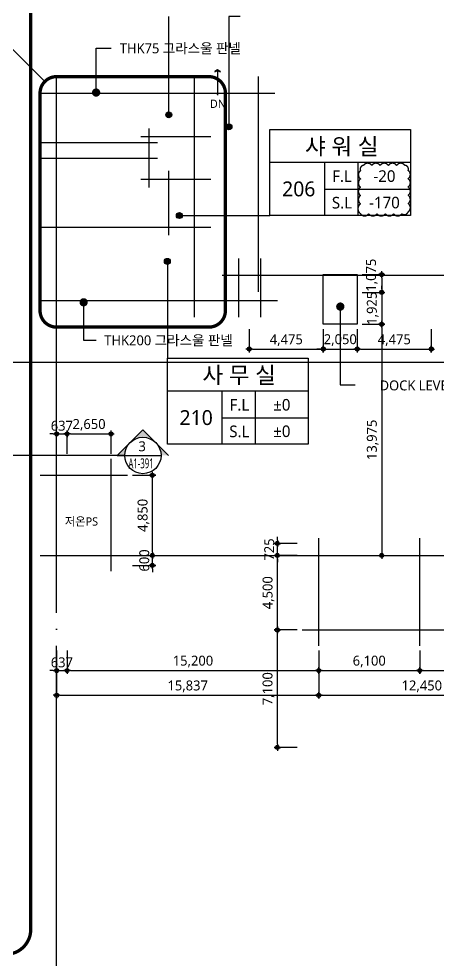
# Model space of a CAD drawing. Header units: millimetres. Extents: x 45782458 to 46215946, y 191740 to 1509539.
# Drawn here: x 45895054 to 45920385, y 819496 to 876381 of the extents above; entities that cross this region are included whole.
import ezdxf
from ezdxf.enums import TextEntityAlignment as Align

# ---------------------------------------------------------------- set-up
doc = ezdxf.new("R2010")
doc.units = ezdxf.units.MM
doc.header["$LTSCALE"] = 1000
doc.header["$MEASUREMENT"] = 0
doc.header["$PDSIZE"] = -10
for name, pattern in [('ACAD_ISO03W100', [30, 12, -18]), ('CEN', [62, 60, -1, 0, -1]), ('SYM$0$DASHDOT', [1, 0.5, -0.25, 0, -0.25])]:
    doc.linetypes.add(name, pattern=pattern)
doc.layers.get('0').update_dxf_attribs({"linetype": 'CONTINUOUS'})
doc.layers.get('Defpoints').update_dxf_attribs({"color": 171, "linetype": 'CONTINUOUS'})
for name, color, linetype in [('Center(AR)', 30, 'CEN'), ('DIM', 7, 'CONTINUOUS'), ('LED', 7, 'CONTINUOUS'), ('NDIM', 7, 'CONTINUOUS'), ('SYM', 7, 'CONTINUOUS'), ('SYM(STAIR)', 251, 'CONTINUOUS'), ('TEXT(MIN)', 7, 'CONTINUOUS'), ('TEXT(노트)', 7, 'CONTINUOUS'), ('TEXT(실명)', 3, 'CONTINUOUS'), ('TEXT-기입', 6, 'CONTINUOUS'), ('TITLE', 7, 'CONTINUOUS'), ('구간정리', 6, 'CONTINUOUS')]:
    doc.layers.add(name, color=color, linetype=linetype)
doc.layers.add('VE변경사항적용-20220616', color=10, linetype='CONTINUOUS', plot=False)
doc.styles.add('CGS', font='cgse', dxfattribs={"bigfont": 'cgs'})
doc.styles.add('TE', font='malgun_0.ttf')
doc.styles.add('나눔바른고딕', font='NanumBarunGothic.ttf')
doc.dimstyles.new('BA', dxfattribs={"dimscale": 500, "dimtxt": 3, "dimasz": 1, "dimexe": 1, "dimexo": 5, "dimgap": 0.9, "dimtad": 1, "dimdec": 0, "dimdsep": 46, "dimlunit": 6, "dimtxsty": 'TE', "dimblk": 'DDD', "dimcen": 2.5, "dimclrd": 256, "dimclre": 256, "dimclrt": 3, "dimazin": 2, "dimtfac": 1, "dimtdec": 0, "dimtix": 1, "dimtmove": 2, "dimatfit": 3, "dimldrblk": 'DDD', "dimfxl": 1, "dimtolj": 1, "dimtzin": 0, "dimarcsym": 2})
doc.dimstyles.new('NDIM 1200', dxfattribs={"dimscale": 500, "dimtxt": 3, "dimasz": 1, "dimexe": 2, "dimexo": 2, "dimgap": 1, "dimtad": 1, "dimdec": 0, "dimdsep": 46, "dimtxsty": 'CGS', "dimblk": 'DOT0', "dimcen": 1, "dimdle": 8, "dimclrd": 2, "dimclre": 2, "dimclrt": 2, "dimadec": 0, "dimazin": 0, "dimtfac": 1, "dimtdec": 0, "dimtix": 1, "dimtmove": 2, "dimatfit": 3, "dimldrblk": 'DOT0', "dimfxl": 1, "dimtolj": 1, "dimtzin": 0, "dimlwd": -1, "dimlwe": -1, "dimarcsym": 0})

# ---------------------------------------------------------------- blocks, each defined once
blk = doc.blocks.new('A$C51E23882')
at = {"layer": 'TITLE'}
blk.add_lwpolyline([(8500, 0), (0, 0), (0, 5200), (8500, 5200)], close=True, dxfattribs=at)
for points in [[(8500, 3200), (0, 3200)], [(3300, 3200), (3300, 0)], [(5300, 3200), (5300, 0)], [(3300, 1600), (8500, 1600)]]:
    blk.add_lwpolyline(points, dxfattribs=at)
at = {"layer": 'TITLE', "style": '나눔바른고딕'}
for s, p in [('F.L', (4352, 2378)), ('S.L', (4352, 778))]:
    blk.add_text(s, height=700, dxfattribs=at).set_placement(p, align=Align.MIDDLE)
blk = doc.blocks.new('DDD')
at = {"layer": 'DIM', "color": 0}
for p, q in [((-1, 0), (1, 0)), ((0, -1), (0, 1))]:
    blk.add_line(p, q, dxfattribs=at)
for radius in [0.6, 0.3]:
    blk.add_circle((0, 0), radius, dxfattribs=at)
blk = doc.blocks.new('*D759')
at = {"layer": 'Defpoints', "color": 0, "ltscale": 0.4, "transparency": 16777216}
for p in [(45901622, 848801), (45903122, 848801), (45901622, 843951)]:
    blk.add_point(p, dxfattribs=at)
at = {"layer": 'NDIM', "lineweight": -2, "ltscale": 0.4, "transparency": 16777216}
for p, q in [((45901922, 848801), (45903322, 848801)), ((45903122, 844151), (45903122, 848601)), ((45901922, 843951), (45903322, 843951))]:
    blk.add_line(p, q, dxfattribs=at)
at = {"layer": 'NDIM', "lineweight": -2, "ltscale": 0.4, "transparency": 16777216, "xscale": 200, "yscale": 200, "zscale": 200}
for p, rotation in [((45903122, 848801), 90), ((45903122, 843951), 270)]:
    blk.add_blockref('DDD', p, dxfattribs=dict(at, rotation=rotation))
at = {"layer": 'NDIM', "color": 3, "ltscale": 0.4, "transparency": 16777216, "insert": (45902582, 846376), "char_height": 600, "attachment_point": 5, "rotation": 90, "style": 'TE'}
blk.add_mtext('\\A1;4,850', dxfattribs=at)
blk = doc.blocks.new('*D760')
at = {"layer": 'Defpoints', "color": 0, "ltscale": 0.4, "transparency": 16777216}
for p in [(45900622, 851301), (45897972, 849801), (45900622, 849801)]:
    blk.add_point(p, dxfattribs=at)
at = {"layer": 'NDIM', "lineweight": -2, "ltscale": 0.4, "transparency": 16777216}
for p, q in [((45897972, 850101), (45897972, 851501)), ((45898172, 851301), (45900422, 851301)), ((45900622, 850101), (45900622, 851501))]:
    blk.add_line(p, q, dxfattribs=at)
at = {"layer": 'NDIM', "lineweight": -2, "ltscale": 0.4, "transparency": 16777216, "xscale": 200, "yscale": 200, "zscale": 200, "rotation": 180}
blk.add_blockref('DDD', (45897972, 851301), dxfattribs=at)
at = {"layer": 'NDIM', "lineweight": -2, "ltscale": 0.4, "transparency": 16777216, "xscale": 200, "yscale": 200, "zscale": 200}
blk.add_blockref('DDD', (45900622, 851301), dxfattribs=at)
at = {"layer": 'NDIM', "color": 3, "ltscale": 0.4, "transparency": 16777216, "insert": (45899297, 851842), "char_height": 600, "attachment_point": 5, "style": 'TE'}
blk.add_mtext('\\A1;2,650', dxfattribs=at)
blk = doc.blocks.new('*D761')
at = {"layer": 'Defpoints', "color": 0, "ltscale": 0.4, "transparency": 16777216}
for p in [(45901622, 843951), (45903122, 843951), (45901622, 843351)]:
    blk.add_point(p, dxfattribs=at)
at = {"layer": 'NDIM', "lineweight": -2, "ltscale": 0.4, "transparency": 16777216}
for p, q in [((45903122, 844151), (45903122, 844351)), ((45901922, 843951), (45903322, 843951)), ((45903122, 843351), (45903122, 843951)), ((45901922, 843351), (45903322, 843351)), ((45903122, 843151), (45903122, 842951))]:
    blk.add_line(p, q, dxfattribs=at)
at = {"layer": 'NDIM', "lineweight": -2, "ltscale": 0.4, "transparency": 16777216, "xscale": 200, "yscale": 200, "zscale": 200}
for p, rotation in [((45903122, 843951), 270), ((45903122, 843351), 90)]:
    blk.add_blockref('DDD', p, dxfattribs=dict(at, rotation=rotation))
at = {"layer": 'NDIM', "color": 3, "ltscale": 0.4, "transparency": 16777216, "insert": (45902632, 843651), "char_height": 600, "attachment_point": 5, "rotation": 90, "style": 'TE'}
blk.add_mtext('\\A1;600', dxfattribs=at)
blk = doc.blocks.new('*D762')
at = {"layer": 'Defpoints', "color": 0, "ltscale": 0.4, "transparency": 16777216}
for p in [(45913172, 838501), (45919272, 838501), (45919272, 837001)]:
    blk.add_point(p, dxfattribs=at)
at = {"layer": 'NDIM', "lineweight": -2, "ltscale": 0.4, "transparency": 16777216}
for p, q in [((45913172, 838201), (45913172, 836801)), ((45919272, 838201), (45919272, 836801)), ((45913372, 837001), (45919072, 837001))]:
    blk.add_line(p, q, dxfattribs=at)
at = {"layer": 'NDIM', "lineweight": -2, "ltscale": 0.4, "transparency": 16777216, "xscale": 200, "yscale": 200, "zscale": 200, "rotation": 180}
blk.add_blockref('DDD', (45913172, 837001), dxfattribs=at)
at = {"layer": 'NDIM', "lineweight": -2, "ltscale": 0.4, "transparency": 16777216, "xscale": 200, "yscale": 200, "zscale": 200}
blk.add_blockref('DDD', (45919272, 837001), dxfattribs=at)
at = {"layer": 'NDIM', "color": 3, "ltscale": 0.4, "transparency": 16777216, "insert": (45916222, 837543), "char_height": 600, "attachment_point": 5, "style": 'TE'}
blk.add_mtext('\\A1;6,100', dxfattribs=at)
blk = doc.blocks.new('*D763')
at = {"layer": 'Defpoints', "color": 0, "ltscale": 0.4, "transparency": 16777216}
for p in [(45919272, 838501), (45925622, 838501), (45925622, 837001)]:
    blk.add_point(p, dxfattribs=at)
at = {"layer": 'NDIM', "lineweight": -2, "ltscale": 0.4, "transparency": 16777216}
for p, q in [((45919272, 838201), (45919272, 836801)), ((45925622, 838201), (45925622, 836801)), ((45919472, 837001), (45925422, 837001))]:
    blk.add_line(p, q, dxfattribs=at)
at = {"layer": 'NDIM', "lineweight": -2, "ltscale": 0.4, "transparency": 16777216, "xscale": 200, "yscale": 200, "zscale": 200, "rotation": 180}
blk.add_blockref('DDD', (45919272, 837001), dxfattribs=at)
at = {"layer": 'NDIM', "lineweight": -2, "ltscale": 0.4, "transparency": 16777216, "xscale": 200, "yscale": 200, "zscale": 200}
blk.add_blockref('DDD', (45925622, 837001), dxfattribs=at)
at = {"layer": 'NDIM', "color": 3, "ltscale": 0.4, "transparency": 16777216, "insert": (45922447, 837542), "char_height": 600, "attachment_point": 5, "style": 'TE'}
blk.add_mtext('\\A1;6,350', dxfattribs=at)
blk = doc.blocks.new('*D765')
at = {"layer": 'Defpoints', "color": 0, "ltscale": 0.4, "transparency": 16777216}
for p in [(45897335, 838501), (45913172, 838501), (45913172, 835501)]:
    blk.add_point(p, dxfattribs=at)
at = {"layer": 'NDIM', "lineweight": -2, "ltscale": 0.4, "transparency": 16777216}
for p, q in [((45897335, 838201), (45897335, 835301)), ((45913172, 838201), (45913172, 835301)), ((45897535, 835501), (45912972, 835501))]:
    blk.add_line(p, q, dxfattribs=at)
at = {"layer": 'NDIM', "lineweight": -2, "ltscale": 0.4, "transparency": 16777216, "xscale": 200, "yscale": 200, "zscale": 200, "rotation": 180}
blk.add_blockref('DDD', (45897335, 835501), dxfattribs=at)
at = {"layer": 'NDIM', "lineweight": -2, "ltscale": 0.4, "transparency": 16777216, "xscale": 200, "yscale": 200, "zscale": 200}
blk.add_blockref('DDD', (45913172, 835501), dxfattribs=at)
at = {"layer": 'NDIM', "color": 3, "ltscale": 0.4, "transparency": 16777216, "insert": (45905254, 836043), "char_height": 600, "attachment_point": 5, "style": 'TE'}
blk.add_mtext('\\A1;15,837', dxfattribs=at)
blk = doc.blocks.new('*D767')
at = {"layer": 'Defpoints', "color": 0, "ltscale": 0.4, "transparency": 16777216}
for p in [(45913172, 838501), (45925622, 838501), (45925622, 835501)]:
    blk.add_point(p, dxfattribs=at)
at = {"layer": 'NDIM', "lineweight": -2, "ltscale": 0.4, "transparency": 16777216}
for p, q in [((45913172, 838201), (45913172, 835301)), ((45925622, 838201), (45925622, 835301)), ((45913372, 835501), (45925422, 835501))]:
    blk.add_line(p, q, dxfattribs=at)
at = {"layer": 'NDIM', "lineweight": -2, "ltscale": 0.4, "transparency": 16777216, "xscale": 200, "yscale": 200, "zscale": 200, "rotation": 180}
blk.add_blockref('DDD', (45913172, 835501), dxfattribs=at)
at = {"layer": 'NDIM', "lineweight": -2, "ltscale": 0.4, "transparency": 16777216, "xscale": 200, "yscale": 200, "zscale": 200}
blk.add_blockref('DDD', (45925622, 835501), dxfattribs=at)
at = {"layer": 'NDIM', "color": 3, "ltscale": 0.4, "transparency": 16777216, "insert": (45919397, 836043), "char_height": 600, "attachment_point": 5, "style": 'TE'}
blk.add_mtext('\\A1;12,450', dxfattribs=at)
blk = doc.blocks.new('*D769')
at = {"layer": 'Defpoints', "color": 0, "ltscale": 0.4, "transparency": 16777216}
for p in [(45910672, 843951), (45912172, 843951), (45912172, 839451)]:
    blk.add_point(p, dxfattribs=at)
at = {"layer": 'NDIM', "lineweight": -2, "ltscale": 0.4, "transparency": 16777216}
for p, q in [((45911872, 843951), (45910472, 843951)), ((45910672, 839651), (45910672, 843751)), ((45911872, 839451), (45910472, 839451))]:
    blk.add_line(p, q, dxfattribs=at)
at = {"layer": 'NDIM', "lineweight": -2, "ltscale": 0.4, "transparency": 16777216, "xscale": 200, "yscale": 200, "zscale": 200}
for p, rotation in [((45910672, 843951), 90), ((45910672, 839451), 270)]:
    blk.add_blockref('DDD', p, dxfattribs=dict(at, rotation=rotation))
at = {"layer": 'NDIM', "color": 3, "ltscale": 0.4, "transparency": 16777216, "insert": (45910132, 841701), "char_height": 600, "attachment_point": 5, "rotation": 90, "style": 'TE'}
blk.add_mtext('\\A1;4,500', dxfattribs=at)
blk = doc.blocks.new('*D770')
at = {"layer": 'Defpoints', "color": 0, "ltscale": 0.4, "transparency": 16777216}
for p in [(45910672, 839451), (45912172, 839451), (45912172, 832351)]:
    blk.add_point(p, dxfattribs=at)
at = {"layer": 'NDIM', "lineweight": -2, "ltscale": 0.4, "transparency": 16777216}
for p, q in [((45911872, 839451), (45910472, 839451)), ((45910672, 832551), (45910672, 839251)), ((45911872, 832351), (45910472, 832351))]:
    blk.add_line(p, q, dxfattribs=at)
at = {"layer": 'NDIM', "lineweight": -2, "ltscale": 0.4, "transparency": 16777216, "xscale": 200, "yscale": 200, "zscale": 200}
for p, rotation in [((45910672, 839451), 90), ((45910672, 832351), 270)]:
    blk.add_blockref('DDD', p, dxfattribs=dict(at, rotation=rotation))
at = {"layer": 'NDIM', "color": 3, "ltscale": 0.4, "transparency": 16777216, "insert": (45910130, 835901), "char_height": 600, "attachment_point": 5, "rotation": 90, "style": 'TE'}
blk.add_mtext('\\A1;7,100', dxfattribs=at)
blk = doc.blocks.new('*D771')
at = {"layer": 'Defpoints', "color": 0, "ltscale": 0.4, "transparency": 16777216}
for p in [(45897972, 838501), (45913172, 838501), (45913172, 837001)]:
    blk.add_point(p, dxfattribs=at)
at = {"layer": 'NDIM', "lineweight": -2, "ltscale": 0.4, "transparency": 16777216}
for p, q in [((45897972, 838201), (45897972, 836801)), ((45913172, 838201), (45913172, 836801)), ((45898172, 837001), (45912972, 837001))]:
    blk.add_line(p, q, dxfattribs=at)
at = {"layer": 'NDIM', "lineweight": -2, "ltscale": 0.4, "transparency": 16777216, "xscale": 200, "yscale": 200, "zscale": 200, "rotation": 180}
blk.add_blockref('DDD', (45897972, 837001), dxfattribs=at)
at = {"layer": 'NDIM', "lineweight": -2, "ltscale": 0.4, "transparency": 16777216, "xscale": 200, "yscale": 200, "zscale": 200}
blk.add_blockref('DDD', (45913172, 837001), dxfattribs=at)
at = {"layer": 'NDIM', "color": 3, "ltscale": 0.4, "transparency": 16777216, "insert": (45905572, 837543), "char_height": 600, "attachment_point": 5, "style": 'TE'}
blk.add_mtext('\\A1;15,200', dxfattribs=at)
blk = doc.blocks.new('*D772')
at = {"layer": 'Defpoints', "color": 0, "ltscale": 0.4, "transparency": 16777216}
for p in [(45897335, 838501), (45897972, 838501), (45897972, 837001)]:
    blk.add_point(p, dxfattribs=at)
at = {"layer": 'NDIM', "lineweight": -2, "ltscale": 0.4, "transparency": 16777216}
for p, q in [((45897335, 838201), (45897335, 836801)), ((45897972, 838201), (45897972, 836801)), ((45897135, 837001), (45896935, 837001)), ((45897335, 837001), (45897972, 837001)), ((45898172, 837001), (45898372, 837001))]:
    blk.add_line(p, q, dxfattribs=at)
at = {"layer": 'NDIM', "lineweight": -2, "ltscale": 0.4, "transparency": 16777216, "xscale": 200, "yscale": 200, "zscale": 200}
blk.add_blockref('DDD', (45897335, 837001), dxfattribs=at)
at = {"layer": 'NDIM', "lineweight": -2, "ltscale": 0.4, "transparency": 16777216, "xscale": 200, "yscale": 200, "zscale": 200, "rotation": 180}
blk.add_blockref('DDD', (45897972, 837001), dxfattribs=at)
at = {"layer": 'NDIM', "color": 3, "ltscale": 0.4, "transparency": 16777216, "insert": (45897654, 837491), "char_height": 600, "attachment_point": 5, "style": 'TE'}
blk.add_mtext('\\A1;637', dxfattribs=at)
blk = doc.blocks.new('*D773')
at = {"layer": 'Defpoints', "color": 0, "ltscale": 0.4, "transparency": 16777216}
for p in [(45910672, 844676), (45912172, 844676), (45912172, 843951)]:
    blk.add_point(p, dxfattribs=at)
at = {"layer": 'NDIM', "lineweight": -2, "ltscale": 0.4, "transparency": 16777216}
for p, q in [((45910672, 844876), (45910672, 845076)), ((45911872, 844676), (45910472, 844676)), ((45910672, 843951), (45910672, 844676)), ((45911872, 843951), (45910472, 843951)), ((45910672, 843751), (45910672, 843551))]:
    blk.add_line(p, q, dxfattribs=at)
at = {"layer": 'NDIM', "lineweight": -2, "ltscale": 0.4, "transparency": 16777216, "xscale": 200, "yscale": 200, "zscale": 200}
for p, rotation in [((45910672, 844676), 270), ((45910672, 843951), 90)]:
    blk.add_blockref('DDD', p, dxfattribs=dict(at, rotation=rotation))
at = {"layer": 'NDIM', "color": 3, "ltscale": 0.4, "transparency": 16777216, "insert": (45910182, 844314), "char_height": 600, "attachment_point": 5, "rotation": 90, "style": 'TE'}
blk.add_mtext('\\A1;725', dxfattribs=at)
blk = doc.blocks.new('*D774')
at = {"layer": 'Defpoints', "color": 0, "ltscale": 0.4, "transparency": 16777216}
for p in [(45897972, 851301), (45897335, 849801), (45897972, 849801)]:
    blk.add_point(p, dxfattribs=at)
at = {"layer": 'NDIM', "lineweight": -2, "ltscale": 0.4, "transparency": 16777216}
for p, q in [((45897135, 851301), (45896935, 851301)), ((45897335, 850101), (45897335, 851501)), ((45897335, 851301), (45897972, 851301)), ((45897972, 850101), (45897972, 851501)), ((45898172, 851301), (45898372, 851301))]:
    blk.add_line(p, q, dxfattribs=at)
at = {"layer": 'NDIM', "lineweight": -2, "ltscale": 0.4, "transparency": 16777216, "xscale": 200, "yscale": 200, "zscale": 200}
blk.add_blockref('DDD', (45897335, 851301), dxfattribs=at)
at = {"layer": 'NDIM', "lineweight": -2, "ltscale": 0.4, "transparency": 16777216, "xscale": 200, "yscale": 200, "zscale": 200, "rotation": 180}
blk.add_blockref('DDD', (45897972, 851301), dxfattribs=at)
at = {"layer": 'NDIM', "color": 3, "ltscale": 0.4, "transparency": 16777216, "insert": (45897654, 851791), "char_height": 600, "attachment_point": 5, "style": 'TE'}
blk.add_mtext('\\A1;637', dxfattribs=at)
blk = doc.blocks.new('DOT0')
blk.add_line((-3, 0), (3, 0))
at = {"color": 6}
blk.add_circle((0, 0), 0.75, dxfattribs=at)
blk = doc.blocks.new('*D1282')
at = {"layer": 'Defpoints', "color": 0, "ltscale": 0.4, "transparency": 16777216}
for p in [(45913447, 857926), (45915497, 857926), (45915497, 856426)]:
    blk.add_point(p, dxfattribs=at)
at = {"layer": 'NDIM', "lineweight": -2, "ltscale": 0.4, "transparency": 16777216}
for p, q in [((45913447, 857626), (45913447, 856226)), ((45915497, 857626), (45915497, 856226)), ((45913247, 856426), (45913047, 856426)), ((45913447, 856426), (45915497, 856426)), ((45915697, 856426), (45915897, 856426))]:
    blk.add_line(p, q, dxfattribs=at)
at = {"layer": 'NDIM', "lineweight": -2, "ltscale": 0.4, "transparency": 16777216, "xscale": 200, "yscale": 200, "zscale": 200}
blk.add_blockref('DDD', (45913447, 856426), dxfattribs=at)
at = {"layer": 'NDIM', "lineweight": -2, "ltscale": 0.4, "transparency": 16777216, "xscale": 200, "yscale": 200, "zscale": 200, "rotation": 180}
blk.add_blockref('DDD', (45915497, 856426), dxfattribs=at)
at = {"layer": 'NDIM', "color": 3, "ltscale": 0.4, "transparency": 16777216, "insert": (45914472, 856967), "char_height": 600, "attachment_point": 5, "style": 'TE'}
blk.add_mtext('\\A1;2,050', dxfattribs=at)
blk = doc.blocks.new('*D1283')
at = {"layer": 'Defpoints', "color": 0, "ltscale": 0.4, "transparency": 16777216}
for p in [(45915497, 857926), (45919972, 857926), (45919972, 856426)]:
    blk.add_point(p, dxfattribs=at)
at = {"layer": 'NDIM', "lineweight": -2, "ltscale": 0.4, "transparency": 16777216}
for p, q in [((45915497, 857626), (45915497, 856226)), ((45919972, 857626), (45919972, 856226)), ((45915697, 856426), (45919772, 856426))]:
    blk.add_line(p, q, dxfattribs=at)
at = {"layer": 'NDIM', "lineweight": -2, "ltscale": 0.4, "transparency": 16777216, "xscale": 200, "yscale": 200, "zscale": 200, "rotation": 180}
blk.add_blockref('DDD', (45915497, 856426), dxfattribs=at)
at = {"layer": 'NDIM', "lineweight": -2, "ltscale": 0.4, "transparency": 16777216, "xscale": 200, "yscale": 200, "zscale": 200}
blk.add_blockref('DDD', (45919972, 856426), dxfattribs=at)
at = {"layer": 'NDIM', "color": 3, "ltscale": 0.4, "transparency": 16777216, "insert": (45917735, 856962), "char_height": 600, "attachment_point": 5, "style": 'TE'}
blk.add_mtext('\\A1;4,475', dxfattribs=at)
blk = doc.blocks.new('*D1284')
at = {"layer": 'Defpoints', "color": 0, "ltscale": 0.4, "transparency": 16777216}
for p in [(45908972, 857926), (45913447, 857926), (45913447, 856426)]:
    blk.add_point(p, dxfattribs=at)
at = {"layer": 'NDIM', "lineweight": -2, "ltscale": 0.4, "transparency": 16777216}
for p, q in [((45908972, 857626), (45908972, 856226)), ((45913447, 857626), (45913447, 856226)), ((45909172, 856426), (45913247, 856426))]:
    blk.add_line(p, q, dxfattribs=at)
at = {"layer": 'NDIM', "lineweight": -2, "ltscale": 0.4, "transparency": 16777216, "xscale": 200, "yscale": 200, "zscale": 200, "rotation": 180}
blk.add_blockref('DDD', (45908972, 856426), dxfattribs=at)
at = {"layer": 'NDIM', "lineweight": -2, "ltscale": 0.4, "transparency": 16777216, "xscale": 200, "yscale": 200, "zscale": 200}
blk.add_blockref('DDD', (45913447, 856426), dxfattribs=at)
at = {"layer": 'NDIM', "color": 3, "ltscale": 0.4, "transparency": 16777216, "insert": (45911210, 856962), "char_height": 600, "attachment_point": 5, "style": 'TE'}
blk.add_mtext('\\A1;4,475', dxfattribs=at)
blk = doc.blocks.new('*D1285')
at = {"layer": 'Defpoints', "color": 0, "ltscale": 0.4, "transparency": 16777216}
for p in [(45915497, 857926), (45915472, 843951), (45916972, 843951)]:
    blk.add_point(p, dxfattribs=at)
at = {"layer": 'NDIM', "lineweight": -2, "ltscale": 0.4, "transparency": 16777216}
for p, q in [((45915797, 857926), (45917172, 857926)), ((45916972, 857726), (45916972, 844151)), ((45915772, 843951), (45917172, 843951))]:
    blk.add_line(p, q, dxfattribs=at)
at = {"layer": 'NDIM', "lineweight": -2, "ltscale": 0.4, "transparency": 16777216, "xscale": 200, "yscale": 200, "zscale": 200}
for p, rotation in [((45916972, 857926), 90), ((45916972, 843951), 270)]:
    blk.add_blockref('DDD', p, dxfattribs=dict(at, rotation=rotation))
at = {"layer": 'NDIM', "color": 3, "ltscale": 0.4, "transparency": 16777216, "insert": (45916430, 850939), "char_height": 600, "attachment_point": 5, "rotation": 90, "style": 'TE'}
blk.add_mtext('\\A1;13,975', dxfattribs=at)
blk = doc.blocks.new('*D1286')
at = {"layer": 'Defpoints', "color": 0, "ltscale": 0.4, "transparency": 16777216}
for p in [(45915497, 859851), (45915497, 857926), (45916972, 857926)]:
    blk.add_point(p, dxfattribs=at)
at = {"layer": 'NDIM', "lineweight": -2, "ltscale": 0.4, "transparency": 16777216}
for p, q in [((45916972, 860051), (45916972, 860251)), ((45915797, 859851), (45917172, 859851)), ((45916972, 859851), (45916972, 857926)), ((45915797, 857926), (45917172, 857926)), ((45916972, 857726), (45916972, 857526))]:
    blk.add_line(p, q, dxfattribs=at)
at = {"layer": 'NDIM', "lineweight": -2, "ltscale": 0.4, "transparency": 16777216, "xscale": 200, "yscale": 200, "zscale": 200}
for p, rotation in [((45916972, 859851), 270), ((45916972, 857926), 90)]:
    blk.add_blockref('DDD', p, dxfattribs=dict(at, rotation=rotation))
at = {"layer": 'NDIM', "color": 3, "ltscale": 0.4, "transparency": 16777216, "insert": (45916430, 858889), "char_height": 600, "attachment_point": 5, "rotation": 90, "style": 'TE'}
blk.add_mtext('\\A1;1,925', dxfattribs=at)
blk = doc.blocks.new('*D1287')
at = {"layer": 'Defpoints', "color": 0, "ltscale": 0.4, "transparency": 16777216}
for p in [(45915497, 860926), (45915497, 859851), (45916972, 859851)]:
    blk.add_point(p, dxfattribs=at)
at = {"layer": 'NDIM', "lineweight": -2, "ltscale": 0.4, "transparency": 16777216}
for p, q in [((45915797, 860926), (45917172, 860926)), ((45916972, 860726), (45916972, 860051)), ((45915797, 859851), (45917172, 859851))]:
    blk.add_line(p, q, dxfattribs=at)
at = {"layer": 'NDIM', "lineweight": -2, "ltscale": 0.4, "transparency": 16777216, "xscale": 200, "yscale": 200, "zscale": 200}
for p, rotation in [((45916972, 860926), 90), ((45916972, 859851), 270)]:
    blk.add_blockref('DDD', p, dxfattribs=dict(at, rotation=rotation))
at = {"layer": 'NDIM', "color": 3, "ltscale": 0.4, "transparency": 16777216, "insert": (45916382, 860889), "char_height": 600, "attachment_point": 5, "rotation": 90, "style": 'TE'}
blk.add_mtext('\\A1;1,075', dxfattribs=at)

msp = doc.modelspace()

# ---------------------------------------------------------------- hatches: boundary and pattern name
at = {"layer": 'LED'}
h = msp.add_hatch(color=256, dxfattribs=at)
h.dxf.hatch_style = 1
edge = h.paths.add_edge_path()
edge.add_arc((45904112.3, 870576.3), 180, 180, 540, ccw=False)
h = msp.add_hatch(color=256, dxfattribs=at)
h.dxf.hatch_style = 1
edge = h.paths.add_edge_path()
edge.add_arc((45907747.9, 869851.3), 180, 270, 630, ccw=False)
h = msp.add_hatch(color=256, dxfattribs=at)
h.dxf.hatch_style = 1
edge = h.paths.add_edge_path()
edge.add_arc((45904752.3, 864491.3), 180, 180, 540, ccw=False)
h = msp.add_hatch(color=256, dxfattribs=at)
h.dxf.hatch_style = 1
edge = h.paths.add_edge_path()
edge.add_arc((45904024.5, 861724.6), 180, 180, 540, ccw=False)
h = msp.add_hatch(color=256, dxfattribs=at)
h.dxf.hatch_style = 1
edge = h.paths.add_edge_path()
edge.add_arc((45904024.5, 861724.6), 180, -180, 180)
at = {"layer": 'SYM'}
h = msp.add_hatch(color=256, dxfattribs=at)
h.paths.add_polyline_path([(45902546.9, 851550.6), (45901769.1, 850772.8, -0.4142136), (45903324.7, 850772.8)])
h.paths.add_polyline_path([(45901769.1, 850772.8), (45900991.3, 849995), (45901446.9, 849995, -0.1989124)])
h.paths.add_polyline_path([(45903324.7, 850772.8, -0.1989124), (45903646.9, 849995), (45904102.5, 849995)])

# ---------------------------------------------------------------- linework, layer by layer
at = {"ltscale": 10000}
for p, q in [((45904112.3, 870576.3), (45904112.3, 876526.3)), ((45904752.3, 864491.3), (45910222.3, 864491.3))]:
    msp.add_line(p, q, dxfattribs=at)
msp.add_line((45901446.9, 849995), (45903646.9, 849995))
for points in [[(45908422.3, 876526.3), (45907747.9, 876526.3), (45907747.9, 869851.3)], [(45904024.5, 861724.6), (45904024.5, 855871.4)]]:
    msp.add_lwpolyline(points, dxfattribs=at)
at = {"color": 8, "ltscale": 10000}
msp.add_lwpolyline([(45913447.3, 860926.3), (45915497.3, 860926.3), (45915497.3, 857926.3), (45913447.3, 857926.3)], close=True, dxfattribs=at)
at = {"layer": 'Center(AR)'}
for p, q in [((45897334.8, 778490.2), (45897334.8, 872888.8)), ((45905659.8, 858351.3), (45905659.8, 872888.8)), ((45909522.3, 859888.8), (45909522.3, 872888.8)), ((45896334.8, 871888.8), (45910522.3, 871888.8)), ((45902429.8, 869263.8), (45906659.8, 869263.8)), ((45902929.8, 866188.8), (45902929.8, 869763.8)), ((45896334.8, 868901.3), (45903429.8, 868901.3)), ((45896334.8, 867951.3), (45903429.8, 867951.3)), ((45904122.3, 863301.3), (45904122.3, 867188.8)), ((45902429.8, 866688.8), (45906659.8, 866688.8)), ((45896334.8, 863801.3), (45906659.8, 863801.3)), ((45908334.8, 858351.3), (45908334.8, 861888.8)), ((45909672.3, 858351.3), (45909672.3, 861888.8)), ((45907334.8, 860888.8), (45966972.3, 860888.8)), ((45896334.8, 859351.3), (45910672.3, 859351.3)), ((45900622.3, 843001.3), (45900622.3, 849801.3)), ((45896334.8, 848801.3), (45901622.3, 848801.3)), ((45913172.3, 838501.3), (45913172.3, 845001.3)), ((45919272.3, 838501.3), (45919272.3, 845001.3)), ((45896334.8, 843951.3), (45966972.3, 843951.3)), ((45912172.3, 839451.3), (45926622.3, 839451.3))]:
    msp.add_line(p, q, dxfattribs=at)
at = {"layer": 'Defpoints'}
msp.add_line((45853593.1, 855626.3), (45966972.3, 855626.3), dxfattribs=at)
at = {"layer": 'LED', "ltscale": 10000}
for p, q in [((45899722.3, 874602), (45900622.5, 874602)), ((45898968.2, 856970.9), (45899722.3, 856970.9)), ((45914472.3, 854254.5), (45915372.5, 854254.5))]:
    msp.add_line(p, q, dxfattribs=at)
at = {"layer": 'LED'}
for centre in [(45904112.3, 870576.3), (45907747.9, 869851.3), (45904752.3, 864491.3), (45904024.5, 861724.6), (45904024.5, 861724.6)]:
    msp.add_circle(centre, 180, dxfattribs=at)
at = {"layer": 'SYM'}
for p, q in [((45900991.3, 849995), (45902546.9, 851550.6)), ((45904102.5, 849995), (45902546.9, 851550.6)), ((45901446.9, 849995), (45892258.5, 849995)), ((45900991.3, 849995), (45901446.9, 849995))]:
    msp.add_line(p, q, dxfattribs=at)
msp.add_circle((45902546.9, 849995), 1100, dxfattribs=at)
at = {"layer": 'SYM(STAIR)'}
msp.add_lwpolyline([(45906884.6, 873200.2), (45906898.9, 873175.4), (45907059.8, 873268.3), (45907220.7, 873175.4), (45907235, 873200.2), (45907059.8, 873301.3)], close=True, dxfattribs=at)
msp.add_lwpolyline([(45907059.8, 873301.3), (45907059.8, 871801.3)], dxfattribs=at)
at = {"layer": 'SYM(STAIR)', "const_width": 50}
msp.add_lwpolyline([(45907084.8, 871801.3, -1), (45907034.8, 871801.3, -1)], format="xyb", close=True, dxfattribs=at)
at = {"layer": 'VE변경사항적용-20220616', "linetype": 'ACAD_ISO03W100'}
msp.add_lwpolyline([(45915691.6, 864605.5, 0.5205671), (45916191.6, 864605.5, 0.5205671), (45916691.6, 864605.5, 0.5205671), (45917191.6, 864605.5, 0.5205671), (45917691.6, 864605.5, 0.5205671), (45918191.6, 864605.5, 0.5205671), (45918575.9, 864721.2, 0.5205671), (45918575.9, 865221.2, 0.5205671), (45918575.9, 865721.2, 0.5205671), (45918575.9, 866221.2, 0.5205671), (45918575.9, 866721.2, 0.5205671), (45918575.9, 867221.2, 0.5205671), (45918375.9, 867521.2, 0.5205671), (45917875.9, 867521.2, 0.5205671), (45917375.9, 867521.2, 0.5205671), (45916875.9, 867521.2, 0.5205671), (45916375.9, 867521.2, 0.5205671), (45915875.9, 867521.2, 0.5205671), (45915691.6, 867205.5, 0.5205671), (45915691.6, 866705.5, 0.5205671), (45915691.6, 866205.5, 0.5205671), (45915691.6, 865705.5, 0.5205671), (45915691.6, 865205.5, 0.5205671)], format="xyb", close=True, dxfattribs=at)
at = {"layer": '구간정리', "linetype": 'SYM$0$DASHDOT', "ltscale": 2, "const_width": 200}
for points in [[(45894272.3, 819851.3), (45848272.3, 819851.3, -0.4142136), (45846772.3, 821351.3), (45846772.3, 887401.3, -0.4142136), (45848272.3, 888901.3), (45894272.3, 888901.3, -0.4142136), (45895772.3, 887401.3), (45895772.3, 821351.3, -0.4142136)], [(45897334.8, 857751.3), (45906532.9, 857751.3, 0.4142136), (45907532.9, 858751.3), (45907532.9, 871888.8, 0.4142136), (45906532.9, 872888.8), (45897334.8, 872888.8, 0.4142136), (45896334.8, 871888.8), (45896334.8, 858751.3, 0.4142136)]]:
    msp.add_lwpolyline(points, format="xyb", close=True, dxfattribs=at)
at = {"layer": '구간정리', "ltscale": 0.2}
msp.add_lwpolyline([(45896627.7, 872595.9), (45894209.8, 875013.8), (45891815.4, 875013.8)], dxfattribs=at)

# ---------------------------------------------------------------- block references
for p in [(45910222.3, 864491.3), (45904024.5, 850671.4)]:
    msp.add_blockref('A$C51E23882', p)

# ---------------------------------------------------------------- texts
at = {"layer": 'TEXT(MIN)', "style": '나눔바른고딕'}
for s, p in [('THK75 그라스울 판넬', (45908468.9, 874599.5)), ('THK200 그라스울 판넬', (45907977.9, 856953.5)), ('DOCK LEVELER 상세도참조(A1-531,2)', (45929920.3, 854227.9))]:
    msp.add_text(s, height=600, dxfattribs=at).set_placement(p, align=Align.MIDDLE_RIGHT)
for s, p in [('DN', (45907084.2, 871247.5)), ('저온PS', (45898836.5, 846006.4))]:
    msp.add_text(s, height=500, dxfattribs=at).set_placement(p, align=Align.MIDDLE_CENTER)
at = {"layer": 'TEXT(노트)', "style": '나눔바른고딕'}
msp.add_text('3', height=600, dxfattribs=at).set_placement((45902281.6, 850252.1))
at = {"layer": 'TEXT(노트)', "style": '나눔바른고딕', "width": 0.6}
msp.add_text('A1-391', height=600, dxfattribs=at).set_placement((45901673.9, 849221.7))
at = {"layer": 'TEXT(실명)', "style": '나눔바른고딕'}
for s, p in [('샤 워 실', (45914560, 868685.5)), ('사 무 실', (45908362.2, 854865.5))]:
    msp.add_text(s, height=1000, dxfattribs=at).set_placement(p, align=Align.MIDDLE)
at = {"layer": 'TEXT-기입', "style": '나눔바른고딕'}
for s, height, p in [('-20', 700, (45917138.4, 866879.2)), ('206', 900, (45911963.6, 866104.7)), ('-170', 700, (45917138.4, 865279.2)), ('±0', 700, (45910940.6, 853059.3)), ('210', 900, (45905765.8, 852284.7)), ('±0', 700, (45910940.6, 851459.3))]:
    msp.add_text(s, height=height, dxfattribs=at).set_placement(p, align=Align.MIDDLE)

# ---------------------------------------------------------------- dimensions: what is measured, and where the dimension line sits
at = {"layer": 'NDIM', "ltscale": 0.4}
dim = msp.add_linear_dim(base=(45916972.3, 859851.3), p1=(45915497.3, 860926.3), p2=(45915497.3, 859851.3), angle=270, dimstyle='BA', override={"dimscale": 200, "dimexo": 1.5}, dxfattribs=at)
dim.commit()
dim.dimension.update_dxf_attribs({"geometry": '*D1287', "text_midpoint": (45916381.9, 860888.8), "dimtype": 160})
for base, p1, p2, angle, picture, middle in [((45916972.3, 857926.3), (45915497.3, 859851.3), (45915497.3, 857926.3), 270, '*D1286', (45916430.4, 858888.8)), ((45916972.3, 843951.3), (45915497.3, 857926.3), (45915472.2, 843951.3), 270, '*D1285', (45916430.4, 850938.8)), ((45903122.3, 848801.3), (45901622.3, 843951.3), (45901622.3, 848801.3), 90, '*D759', (45902582, 846376.3)), ((45910672.3, 844676.3), (45912172.3, 843951.3), (45912172.3, 844676.3), 90, '*D773', (45910182.3, 844313.8)), ((45903122.3, 843951.3), (45901622.3, 843351.3), (45901622.3, 843951.3), 90, '*D761', (45902632.3, 843651.3)), ((45910672.3, 843951.3), (45912172.3, 839451.3), (45912172.3, 843951.3), 90, '*D769', (45910132, 841701.3)), ((45910672.3, 839451.3), (45912172.3, 832351.3), (45912172.3, 839451.3), 90, '*D770', (45910130.4, 835901.3))]:
    dim = msp.add_linear_dim(base=base, p1=p1, p2=p2, angle=angle, dimstyle='BA', override={"dimscale": 200, "dimexo": 1.5}, dxfattribs=at)
    dim.commit()
    dim.dimension.update_dxf_attribs({"geometry": picture, "text_midpoint": middle})
for base, p1, p2, picture, middle in [((45913447.3, 856426.3), (45908972.3, 857926.3), (45913447.3, 857926.3), '*D1284', (45911209.8, 856961.8)), ((45915497.3, 856426.3), (45913447.3, 857926.3), (45915497.3, 857926.3), '*D1282', (45914472.3, 856966.7)), ((45919972.3, 856426.3), (45915497.3, 857926.3), (45919972.3, 857926.3), '*D1283', (45917734.8, 856961.8)), ((45897972.3106778, 851301.3427281), (45897334.8106778, 849801.3427281), (45897972.3106778, 849801.3427281), '*D774', (45897653.5606778, 851791.3291411)), ((45900622.3, 851301.3), (45897972.3, 849801.3), (45900622.3, 849801.3), '*D760', (45899297.3, 851841.7)), ((45897972.3106778, 837001.3427019), (45897334.8106778, 838501.3427019), (45897972.3106778, 838501.3427019), '*D772', (45897653.5606778, 837491.329115)), ((45913172.3106778, 835501.3427019), (45897334.8106778, 838501.3427019), (45913172.3106778, 838501.3427019), '*D765', (45905253.5606778, 836043.2992237)), ((45913172.3, 837001.3), (45897972.3, 838501.3), (45913172.3, 838501.3), '*D771', (45905572.3, 837543.3)), ((45919272.3, 837001.3), (45913172.3, 838501.3), (45919272.3, 838501.3), '*D762', (45916222.3, 837543.3)), ((45925622.3, 835501.3), (45913172.3, 838501.3), (45925622.3, 838501.3), '*D767', (45919397.3, 836043.3)), ((45925622.3, 837001.3), (45919272.3, 838501.3), (45925622.3, 838501.3), '*D763', (45922447.3, 837541.7))]:
    dim = msp.add_linear_dim(base=base, p1=p1, p2=p2, dimstyle='BA', override={"dimscale": 200, "dimexo": 1.5}, dxfattribs=at)
    dim.commit()
    dim.dimension.update_dxf_attribs({"geometry": picture, "text_midpoint": middle})

# ---------------------------------------------------------------- leaders
at = {"layer": 'LED', "ltscale": 10000}
for points in [[(45899722.3, 871926.3), (45899722.3, 874602)], [(45898968.2, 859251.3), (45898968.2, 856970.9)], [(45914472.3, 858993.3), (45914472.3, 854254.5)]]:
    msp.add_leader(points, dimstyle='NDIM 1200', override={"dimasz": 1, "dimtad": 0, "dimclrd": 256, "dimldrblk": 'Dot'}, dxfattribs=at)

doc.saveas('drawing.dxf')
